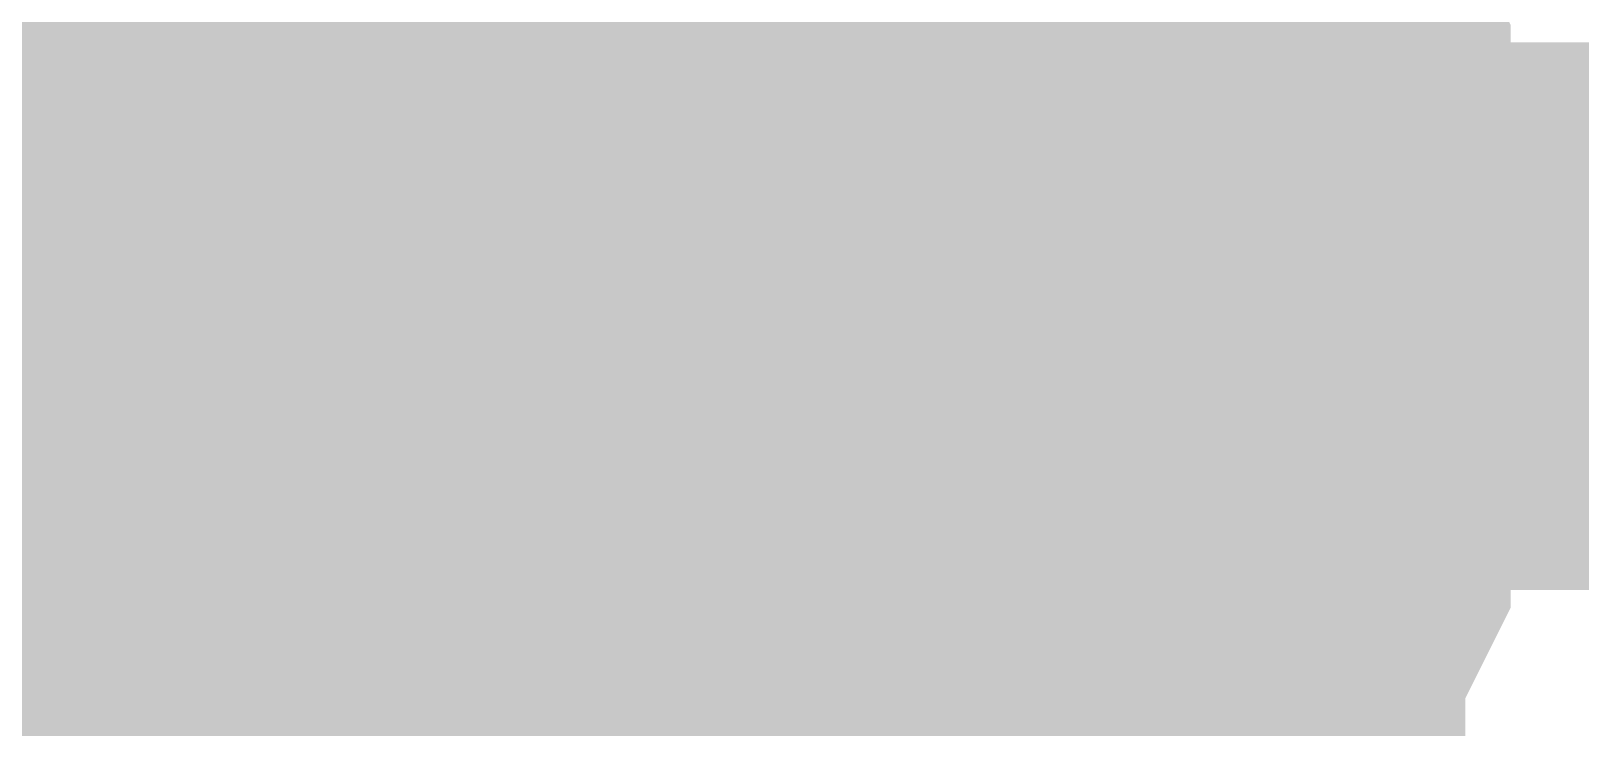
# Model space of a CAD drawing. Header units: inches. Extents: x 0 to 569, y 0 to 432.
# Drawn here: x 124.306 to 125.154, y 180.105 to 180.486 of the extents above; entities that cross this region are included whole.
import ezdxf

# ---------------------------------------------------------------- set-up
doc = ezdxf.new("R2010")
doc.units = ezdxf.units.IN
doc.layers.add('Sheet', color=255, linetype='Continuous')

msp = doc.modelspace()

# ---------------------------------------------------------------- linework, layer by layer
at = {"layer": 'Sheet'}
msp.add_lwpolyline([(124.206, 180.34, 0.508, 0.508, 1), (124.714, 180.34, 0.508, 0.508, 1)], format="xyseb", close=True, dxfattribs=at)
for points in [[(124.8792, 180.64014, 0.29972, 0.29972, 0), (124.8916, 180.61533, 0.29972, 0.29972, 0), (124.904, 180.59053, 0.29972, 0.29972, 0), (124.91641, 180.57812, 0.29972, 0.29972, 0), (124.92881, 180.55332, 0.29972, 0.29972, 0), (124.94121, 180.52852, 0.29972, 0.29972, 0), (124.94121, 180.50371, 0.29972, 0.29972, 0), (124.95361, 180.47891, 0.29972, 0.29972, 0), (124.96602, 180.4541, 0.29972, 0.29972, 0), (124.96602, 180.4293, 0.29972, 0.29972, 0), (124.97842, 180.40449, 0.29972, 0.29972, 0), (124.97842, 180.37969, 0.29972, 0.29972, 0), (124.97842, 180.35488, 0.29972, 0.29972, 0), (124.97842, 180.33008, 0.29972, 0.29972, 0)], [(124.8792, 180.64014, 0.29972, 0.29972, 0), (124.8916, 180.61533, 0.29972, 0.29972, 0), (124.904, 180.59053, 0.29972, 0.29972, 0), (124.91641, 180.57812, 0.29972, 0.29972, 0), (124.92881, 180.55332, 0.29972, 0.29972, 0), (124.94121, 180.52852, 0.29972, 0.29972, 0), (124.94121, 180.50371, 0.29972, 0.29972, 0), (124.95361, 180.47891, 0.29972, 0.29972, 0), (124.96602, 180.4541, 0.29972, 0.29972, 0), (124.96602, 180.4293, 0.29972, 0.29972, 0), (124.97842, 180.40449, 0.29972, 0.29972, 0), (124.97842, 180.37969, 0.29972, 0.29972, 0), (124.97842, 180.35488, 0.29972, 0.29972, 0), (124.97842, 180.33008, 0.29972, 0.29972, 0)], [(124.8792, 180.64014, 0.29972, 0.29972, 0), (124.8916, 180.61533, 0.29972, 0.29972, 0), (124.904, 180.59053, 0.29972, 0.29972, 0), (124.91641, 180.57812, 0.29972, 0.29972, 0), (124.92881, 180.55332, 0.29972, 0.29972, 0), (124.94121, 180.52852, 0.29972, 0.29972, 0), (124.94121, 180.50371, 0.29972, 0.29972, 0), (124.95361, 180.47891, 0.29972, 0.29972, 0), (124.96602, 180.4541, 0.29972, 0.29972, 0), (124.96602, 180.4293, 0.29972, 0.29972, 0), (124.97842, 180.40449, 0.29972, 0.29972, 0), (124.97842, 180.37969, 0.29972, 0.29972, 0), (124.97842, 180.35488, 0.29972, 0.29972, 0), (124.97842, 180.33008, 0.29972, 0.29972, 0)], [(124.8792, 180.64014, 0.29972, 0.29972, 0), (124.8916, 180.61533, 0.29972, 0.29972, 0), (124.904, 180.59053, 0.29972, 0.29972, 0), (124.91641, 180.57812, 0.29972, 0.29972, 0), (124.92881, 180.55332, 0.29972, 0.29972, 0), (124.94121, 180.52852, 0.29972, 0.29972, 0), (124.94121, 180.50371, 0.29972, 0.29972, 0), (124.95361, 180.47891, 0.29972, 0.29972, 0), (124.96602, 180.4541, 0.29972, 0.29972, 0), (124.96602, 180.4293, 0.29972, 0.29972, 0), (124.97842, 180.40449, 0.29972, 0.29972, 0), (124.97842, 180.37969, 0.29972, 0.29972, 0), (124.97842, 180.35488, 0.29972, 0.29972, 0), (124.97842, 180.33008, 0.29972, 0.29972, 0)], [(124.8792, 180.64014, 0.29972, 0.29972, 0), (124.8916, 180.61533, 0.29972, 0.29972, 0), (124.904, 180.59053, 0.29972, 0.29972, 0), (124.91641, 180.57812, 0.29972, 0.29972, 0), (124.92881, 180.55332, 0.29972, 0.29972, 0), (124.94121, 180.52852, 0.29972, 0.29972, 0), (124.94121, 180.50371, 0.29972, 0.29972, 0), (124.95361, 180.47891, 0.29972, 0.29972, 0), (124.96602, 180.4541, 0.29972, 0.29972, 0), (124.96602, 180.4293, 0.29972, 0.29972, 0), (124.97842, 180.40449, 0.29972, 0.29972, 0), (124.97842, 180.37969, 0.29972, 0.29972, 0), (124.97842, 180.35488, 0.29972, 0.29972, 0), (124.97842, 180.33008, 0.29972, 0.29972, 0)], [(124.8792, 180.64014, 0.29972, 0.29972, 0), (124.8916, 180.61533, 0.29972, 0.29972, 0), (124.904, 180.59053, 0.29972, 0.29972, 0), (124.91641, 180.57812, 0.29972, 0.29972, 0), (124.92881, 180.55332, 0.29972, 0.29972, 0), (124.94121, 180.52852, 0.29972, 0.29972, 0), (124.94121, 180.50371, 0.29972, 0.29972, 0), (124.95361, 180.47891, 0.29972, 0.29972, 0), (124.96602, 180.4541, 0.29972, 0.29972, 0), (124.96602, 180.4293, 0.29972, 0.29972, 0), (124.97842, 180.40449, 0.29972, 0.29972, 0), (124.97842, 180.37969, 0.29972, 0.29972, 0), (124.97842, 180.35488, 0.29972, 0.29972, 0), (124.97842, 180.33008, 0.29972, 0.29972, 0)], [(124.8792, 180.64014, 0.29972, 0.29972, 0), (124.8916, 180.61533, 0.29972, 0.29972, 0), (124.904, 180.59053, 0.29972, 0.29972, 0), (124.91641, 180.57812, 0.29972, 0.29972, 0), (124.92881, 180.55332, 0.29972, 0.29972, 0), (124.94121, 180.52852, 0.29972, 0.29972, 0), (124.94121, 180.50371, 0.29972, 0.29972, 0), (124.95361, 180.47891, 0.29972, 0.29972, 0), (124.96602, 180.4541, 0.29972, 0.29972, 0), (124.96602, 180.4293, 0.29972, 0.29972, 0), (124.97842, 180.40449, 0.29972, 0.29972, 0), (124.97842, 180.37969, 0.29972, 0.29972, 0), (124.97842, 180.35488, 0.29972, 0.29972, 0), (124.97842, 180.33008, 0.29972, 0.29972, 0)], [(124.92881, 180.55332, 0.09906, 0.09906, 0), (124.94121, 180.52852, 0.09906, 0.09906, 0), (124.94121, 180.50371, 0.09906, 0.09906, 0), (124.95361, 180.47891, 0.09906, 0.09906, 0), (124.96602, 180.4541, 0.09906, 0.09906, 0), (124.96602, 180.4293, 0.09906, 0.09906, 0), (124.97842, 180.40449, 0.09906, 0.09906, 0), (124.97842, 180.37969, 0.09906, 0.09906, 0), (124.97842, 180.35488, 0.09906, 0.09906, 0), (124.97842, 180.33008, 0.09906, 0.09906, 0)], [(124.92881, 180.55332, 0.09906, 0.09906, 0), (124.94121, 180.52852, 0.09906, 0.09906, 0), (124.94121, 180.50371, 0.09906, 0.09906, 0), (124.95361, 180.47891, 0.09906, 0.09906, 0), (124.96602, 180.4541, 0.09906, 0.09906, 0), (124.96602, 180.4293, 0.09906, 0.09906, 0), (124.97842, 180.40449, 0.09906, 0.09906, 0), (124.97842, 180.37969, 0.09906, 0.09906, 0), (124.97842, 180.35488, 0.09906, 0.09906, 0), (124.97842, 180.33008, 0.09906, 0.09906, 0)], [(124.92881, 180.55332, 0.09906, 0.09906, 0), (124.94121, 180.52852, 0.09906, 0.09906, 0), (124.94121, 180.50371, 0.09906, 0.09906, 0), (124.95361, 180.47891, 0.09906, 0.09906, 0), (124.96602, 180.4541, 0.09906, 0.09906, 0), (124.96602, 180.4293, 0.09906, 0.09906, 0), (124.97842, 180.40449, 0.09906, 0.09906, 0), (124.97842, 180.37969, 0.09906, 0.09906, 0), (124.97842, 180.35488, 0.09906, 0.09906, 0), (124.97842, 180.33008, 0.09906, 0.09906, 0)], [(124.92881, 180.55332, 0.09906, 0.09906, 0), (124.94121, 180.52852, 0.09906, 0.09906, 0), (124.94121, 180.50371, 0.09906, 0.09906, 0), (124.95361, 180.47891, 0.09906, 0.09906, 0), (124.96602, 180.4541, 0.09906, 0.09906, 0), (124.96602, 180.4293, 0.09906, 0.09906, 0), (124.97842, 180.40449, 0.09906, 0.09906, 0), (124.97842, 180.37969, 0.09906, 0.09906, 0), (124.97842, 180.35488, 0.09906, 0.09906, 0), (124.97842, 180.33008, 0.09906, 0.09906, 0)], [(124.92881, 180.55332, 0.09906, 0.09906, 0), (124.94121, 180.52852, 0.09906, 0.09906, 0), (124.94121, 180.50371, 0.09906, 0.09906, 0), (124.95361, 180.47891, 0.09906, 0.09906, 0), (124.96602, 180.4541, 0.09906, 0.09906, 0), (124.96602, 180.4293, 0.09906, 0.09906, 0), (124.97842, 180.40449, 0.09906, 0.09906, 0), (124.97842, 180.37969, 0.09906, 0.09906, 0), (124.97842, 180.35488, 0.09906, 0.09906, 0), (124.97842, 180.33008, 0.09906, 0.09906, 0)], [(124.92881, 180.55332, 0.09906, 0.09906, 0), (124.94121, 180.52852, 0.09906, 0.09906, 0), (124.94121, 180.50371, 0.09906, 0.09906, 0), (124.95361, 180.47891, 0.09906, 0.09906, 0), (124.96602, 180.4541, 0.09906, 0.09906, 0), (124.96602, 180.4293, 0.09906, 0.09906, 0), (124.97842, 180.40449, 0.09906, 0.09906, 0), (124.97842, 180.37969, 0.09906, 0.09906, 0), (124.97842, 180.35488, 0.09906, 0.09906, 0), (124.97842, 180.33008, 0.09906, 0.09906, 0)], [(124.92881, 180.55332, 0.09906, 0.09906, 0), (124.94121, 180.52852, 0.09906, 0.09906, 0), (124.94121, 180.50371, 0.09906, 0.09906, 0), (124.95361, 180.47891, 0.09906, 0.09906, 0), (124.96602, 180.4541, 0.09906, 0.09906, 0), (124.96602, 180.4293, 0.09906, 0.09906, 0), (124.97842, 180.40449, 0.09906, 0.09906, 0), (124.97842, 180.37969, 0.09906, 0.09906, 0), (124.97842, 180.35488, 0.09906, 0.09906, 0), (124.97842, 180.33008, 0.09906, 0.09906, 0)], [(116.84248, 175.25752, 0.29972, 0.29972, 0), (116.84248, 180.33008, 0.29972, 0.29972, 0), (124.46992, 180.33008, 0.29972, 0.29972, 0)], [(124.46992, 177.8, 0.29972, 0.29972, 0), (124.46992, 180.33008, 0.29972, 0.29972, 0)], [(134.62744, 180.33008, 0.29972, 0.29972, 0), (124.46992, 180.33008, 0.29972, 0.29972, 0)], [(124.97842, 180.33008, 0.29972, 0.29972, 0), (124.97842, 180.30527, 0.29972, 0.29972, 0), (124.97842, 180.28047, 0.29972, 0.29972, 0), (124.97842, 180.25566, 0.29972, 0.29972, 0), (124.96602, 180.23086, 0.29972, 0.29972, 0), (124.96602, 180.20605, 0.29972, 0.29972, 0), (124.95361, 180.18125, 0.29972, 0.29972, 0), (124.94121, 180.15645, 0.29972, 0.29972, 0), (124.94121, 180.13164, 0.29972, 0.29972, 0), (124.92881, 180.11924, 0.29972, 0.29972, 0), (124.91641, 180.09443, 0.29972, 0.29972, 0), (124.904, 180.06963, 0.29972, 0.29972, 0), (124.8916, 180.04482, 0.29972, 0.29972, 0), (124.8792, 180.03242, 0.29972, 0.29972, 0), (124.85439, 180.00762, 0.29972, 0.29972, 0), (124.84199, 179.99521, 0.29972, 0.29972, 0), (124.82959, 179.97041, 0.29972, 0.29972, 0), (124.80479, 179.95801, 0.29972, 0.29972, 0), (124.79238, 179.94561, 0.29972, 0.29972, 0)], [(124.97842, 180.33008, 0.29972, 0.29972, 0), (124.97842, 180.30527, 0.29972, 0.29972, 0), (124.97842, 180.28047, 0.29972, 0.29972, 0), (124.97842, 180.25566, 0.29972, 0.29972, 0), (124.96602, 180.23086, 0.29972, 0.29972, 0), (124.96602, 180.20605, 0.29972, 0.29972, 0), (124.95361, 180.18125, 0.29972, 0.29972, 0), (124.94121, 180.15645, 0.29972, 0.29972, 0), (124.94121, 180.13164, 0.29972, 0.29972, 0), (124.92881, 180.11924, 0.29972, 0.29972, 0), (124.91641, 180.09443, 0.29972, 0.29972, 0), (124.904, 180.06963, 0.29972, 0.29972, 0), (124.8916, 180.04482, 0.29972, 0.29972, 0), (124.8792, 180.03242, 0.29972, 0.29972, 0), (124.85439, 180.00762, 0.29972, 0.29972, 0), (124.84199, 179.99521, 0.29972, 0.29972, 0), (124.82959, 179.97041, 0.29972, 0.29972, 0), (124.80479, 179.95801, 0.29972, 0.29972, 0), (124.79238, 179.94561, 0.29972, 0.29972, 0)], [(124.97842, 180.33008, 0.29972, 0.29972, 0), (124.97842, 180.30527, 0.29972, 0.29972, 0), (124.97842, 180.28047, 0.29972, 0.29972, 0), (124.97842, 180.25566, 0.29972, 0.29972, 0), (124.96602, 180.23086, 0.29972, 0.29972, 0), (124.96602, 180.20605, 0.29972, 0.29972, 0), (124.95361, 180.18125, 0.29972, 0.29972, 0), (124.94121, 180.15645, 0.29972, 0.29972, 0), (124.94121, 180.13164, 0.29972, 0.29972, 0), (124.92881, 180.11924, 0.29972, 0.29972, 0), (124.91641, 180.09443, 0.29972, 0.29972, 0), (124.904, 180.06963, 0.29972, 0.29972, 0), (124.8916, 180.04482, 0.29972, 0.29972, 0), (124.8792, 180.03242, 0.29972, 0.29972, 0), (124.85439, 180.00762, 0.29972, 0.29972, 0), (124.84199, 179.99521, 0.29972, 0.29972, 0), (124.82959, 179.97041, 0.29972, 0.29972, 0), (124.80479, 179.95801, 0.29972, 0.29972, 0), (124.79238, 179.94561, 0.29972, 0.29972, 0)], [(124.97842, 180.33008, 0.29972, 0.29972, 0), (124.97842, 180.30527, 0.29972, 0.29972, 0), (124.97842, 180.28047, 0.29972, 0.29972, 0), (124.97842, 180.25566, 0.29972, 0.29972, 0), (124.96602, 180.23086, 0.29972, 0.29972, 0), (124.96602, 180.20605, 0.29972, 0.29972, 0), (124.95361, 180.18125, 0.29972, 0.29972, 0), (124.94121, 180.15645, 0.29972, 0.29972, 0), (124.94121, 180.13164, 0.29972, 0.29972, 0), (124.92881, 180.11924, 0.29972, 0.29972, 0), (124.91641, 180.09443, 0.29972, 0.29972, 0), (124.904, 180.06963, 0.29972, 0.29972, 0), (124.8916, 180.04482, 0.29972, 0.29972, 0), (124.8792, 180.03242, 0.29972, 0.29972, 0), (124.85439, 180.00762, 0.29972, 0.29972, 0), (124.84199, 179.99521, 0.29972, 0.29972, 0), (124.82959, 179.97041, 0.29972, 0.29972, 0), (124.80479, 179.95801, 0.29972, 0.29972, 0), (124.79238, 179.94561, 0.29972, 0.29972, 0)], [(124.97842, 180.33008, 0.29972, 0.29972, 0), (124.97842, 180.30527, 0.29972, 0.29972, 0), (124.97842, 180.28047, 0.29972, 0.29972, 0), (124.97842, 180.25566, 0.29972, 0.29972, 0), (124.96602, 180.23086, 0.29972, 0.29972, 0), (124.96602, 180.20605, 0.29972, 0.29972, 0), (124.95361, 180.18125, 0.29972, 0.29972, 0), (124.94121, 180.15645, 0.29972, 0.29972, 0), (124.94121, 180.13164, 0.29972, 0.29972, 0), (124.92881, 180.11924, 0.29972, 0.29972, 0), (124.91641, 180.09443, 0.29972, 0.29972, 0), (124.904, 180.06963, 0.29972, 0.29972, 0), (124.8916, 180.04482, 0.29972, 0.29972, 0), (124.8792, 180.03242, 0.29972, 0.29972, 0), (124.85439, 180.00762, 0.29972, 0.29972, 0), (124.84199, 179.99521, 0.29972, 0.29972, 0), (124.82959, 179.97041, 0.29972, 0.29972, 0), (124.80479, 179.95801, 0.29972, 0.29972, 0), (124.79238, 179.94561, 0.29972, 0.29972, 0)], [(124.97842, 180.33008, 0.29972, 0.29972, 0), (124.97842, 180.30527, 0.29972, 0.29972, 0), (124.97842, 180.28047, 0.29972, 0.29972, 0), (124.97842, 180.25566, 0.29972, 0.29972, 0), (124.96602, 180.23086, 0.29972, 0.29972, 0), (124.96602, 180.20605, 0.29972, 0.29972, 0), (124.95361, 180.18125, 0.29972, 0.29972, 0), (124.94121, 180.15645, 0.29972, 0.29972, 0), (124.94121, 180.13164, 0.29972, 0.29972, 0), (124.92881, 180.11924, 0.29972, 0.29972, 0), (124.91641, 180.09443, 0.29972, 0.29972, 0), (124.904, 180.06963, 0.29972, 0.29972, 0), (124.8916, 180.04482, 0.29972, 0.29972, 0), (124.8792, 180.03242, 0.29972, 0.29972, 0), (124.85439, 180.00762, 0.29972, 0.29972, 0), (124.84199, 179.99521, 0.29972, 0.29972, 0), (124.82959, 179.97041, 0.29972, 0.29972, 0), (124.80479, 179.95801, 0.29972, 0.29972, 0), (124.79238, 179.94561, 0.29972, 0.29972, 0)], [(124.97842, 180.33008, 0.29972, 0.29972, 0), (124.97842, 180.30527, 0.29972, 0.29972, 0), (124.97842, 180.28047, 0.29972, 0.29972, 0), (124.97842, 180.25566, 0.29972, 0.29972, 0), (124.96602, 180.23086, 0.29972, 0.29972, 0), (124.96602, 180.20605, 0.29972, 0.29972, 0), (124.95361, 180.18125, 0.29972, 0.29972, 0), (124.94121, 180.15645, 0.29972, 0.29972, 0), (124.94121, 180.13164, 0.29972, 0.29972, 0), (124.92881, 180.11924, 0.29972, 0.29972, 0), (124.91641, 180.09443, 0.29972, 0.29972, 0), (124.904, 180.06963, 0.29972, 0.29972, 0), (124.8916, 180.04482, 0.29972, 0.29972, 0), (124.8792, 180.03242, 0.29972, 0.29972, 0), (124.85439, 180.00762, 0.29972, 0.29972, 0), (124.84199, 179.99521, 0.29972, 0.29972, 0), (124.82959, 179.97041, 0.29972, 0.29972, 0), (124.80479, 179.95801, 0.29972, 0.29972, 0), (124.79238, 179.94561, 0.29972, 0.29972, 0)], [(124.97842, 180.33008, 0.29972, 0.29972, 0), (124.97842, 180.33008, 0.29972, 0.29972, 0), (124.97842, 180.33008, 0.29972, 0.29972, 0), (124.97842, 180.33008, 0.29972, 0.29972, 0), (124.97842, 180.33008, 0.29972, 0.29972, 0), (124.97842, 180.33008, 0.29972, 0.29972, 0), (124.97842, 180.33008, 0.29972, 0.29972, 0), (124.97842, 180.33008, 0.29972, 0.29972, 0), (124.97842, 180.33008, 0.29972, 0.29972, 0), (124.97842, 180.33008, 0.29972, 0.29972, 0), (124.97842, 180.33008, 0.29972, 0.29972, 0), (124.97842, 180.33008, 0.29972, 0.29972, 0), (124.97842, 180.33008, 0.29972, 0.29972, 0), (124.97842, 180.33008, 0.29972, 0.29972, 0), (124.97842, 180.33008, 0.29972, 0.29972, 0), (124.97842, 180.33008, 0.29972, 0.29972, 0), (124.97842, 180.33008, 0.29972, 0.29972, 0), (124.97842, 180.33008, 0.29972, 0.29972, 0), (124.97842, 180.33008, 0.29972, 0.29972, 0), (124.97842, 180.33008, 0.29972, 0.29972, 0), (124.97842, 180.33008, 0.29972, 0.29972, 0), (124.97842, 180.33008, 0.29972, 0.29972, 0), (124.97842, 180.33008, 0.29972, 0.29972, 0), (124.97842, 180.33008, 0.29972, 0.29972, 0), (124.97842, 180.33008, 0.29972, 0.29972, 0), (124.97842, 180.33008, 0.29972, 0.29972, 0), (124.97842, 180.33008, 0.29972, 0.29972, 0), (124.97842, 180.33008, 0.29972, 0.29972, 0), (124.97842, 180.33008, 0.29972, 0.29972, 0), (124.97842, 180.33008, 0.29972, 0.29972, 0), (124.97842, 180.33008, 0.29972, 0.29972, 0), (124.97842, 180.33008, 0.29972, 0.29972, 0), (124.97842, 180.33008, 0.29972, 0.29972, 0)], [(124.97842, 180.33008, 0.29972, 0.29972, 0), (124.97842, 180.33008, 0.29972, 0.29972, 0)], [(124.97842, 180.33008, 0.29972, 0.29972, 0), (124.97842, 180.33008, 0.29972, 0.29972, 0), (124.97842, 180.33008, 0.29972, 0.29972, 0), (124.97842, 180.33008, 0.29972, 0.29972, 0), (124.97842, 180.33008, 0.29972, 0.29972, 0), (124.97842, 180.33008, 0.29972, 0.29972, 0), (124.97842, 180.33008, 0.29972, 0.29972, 0), (124.97842, 180.33008, 0.29972, 0.29972, 0), (124.97842, 180.33008, 0.29972, 0.29972, 0), (124.97842, 180.33008, 0.29972, 0.29972, 0), (124.97842, 180.33008, 0.29972, 0.29972, 0), (124.97842, 180.33008, 0.29972, 0.29972, 0), (124.97842, 180.33008, 0.29972, 0.29972, 0), (124.97842, 180.33008, 0.29972, 0.29972, 0), (124.97842, 180.33008, 0.29972, 0.29972, 0), (124.97842, 180.33008, 0.29972, 0.29972, 0), (124.97842, 180.33008, 0.29972, 0.29972, 0), (124.97842, 180.33008, 0.29972, 0.29972, 0), (124.97842, 180.33008, 0.29972, 0.29972, 0), (124.97842, 180.33008, 0.29972, 0.29972, 0), (124.97842, 180.33008, 0.29972, 0.29972, 0), (124.97842, 180.33008, 0.29972, 0.29972, 0), (124.97842, 180.33008, 0.29972, 0.29972, 0), (124.97842, 180.33008, 0.29972, 0.29972, 0), (124.97842, 180.33008, 0.29972, 0.29972, 0), (124.97842, 180.33008, 0.29972, 0.29972, 0), (124.97842, 180.33008, 0.29972, 0.29972, 0), (124.97842, 180.33008, 0.29972, 0.29972, 0), (124.97842, 180.33008, 0.29972, 0.29972, 0), (124.97842, 180.33008, 0.29972, 0.29972, 0), (124.97842, 180.33008, 0.29972, 0.29972, 0), (124.97842, 180.33008, 0.29972, 0.29972, 0), (124.97842, 180.33008, 0.29972, 0.29972, 0)], [(124.97842, 180.33008, 0.29972, 0.29972, 0), (124.97842, 180.33008, 0.29972, 0.29972, 0)], [(124.97842, 180.33008, 0.29972, 0.29972, 0), (124.97842, 180.33008, 0.29972, 0.29972, 0), (124.97842, 180.33008, 0.29972, 0.29972, 0), (124.97842, 180.33008, 0.29972, 0.29972, 0), (124.97842, 180.33008, 0.29972, 0.29972, 0), (124.97842, 180.33008, 0.29972, 0.29972, 0), (124.97842, 180.33008, 0.29972, 0.29972, 0), (124.97842, 180.33008, 0.29972, 0.29972, 0), (124.97842, 180.33008, 0.29972, 0.29972, 0), (124.97842, 180.33008, 0.29972, 0.29972, 0), (124.97842, 180.33008, 0.29972, 0.29972, 0), (124.97842, 180.33008, 0.29972, 0.29972, 0), (124.97842, 180.33008, 0.29972, 0.29972, 0), (124.97842, 180.33008, 0.29972, 0.29972, 0), (124.97842, 180.33008, 0.29972, 0.29972, 0), (124.97842, 180.33008, 0.29972, 0.29972, 0), (124.97842, 180.33008, 0.29972, 0.29972, 0), (124.97842, 180.33008, 0.29972, 0.29972, 0), (124.97842, 180.33008, 0.29972, 0.29972, 0), (124.97842, 180.33008, 0.29972, 0.29972, 0), (124.97842, 180.33008, 0.29972, 0.29972, 0), (124.97842, 180.33008, 0.29972, 0.29972, 0), (124.97842, 180.33008, 0.29972, 0.29972, 0), (124.97842, 180.33008, 0.29972, 0.29972, 0), (124.97842, 180.33008, 0.29972, 0.29972, 0), (124.97842, 180.33008, 0.29972, 0.29972, 0), (124.97842, 180.33008, 0.29972, 0.29972, 0), (124.97842, 180.33008, 0.29972, 0.29972, 0), (124.97842, 180.33008, 0.29972, 0.29972, 0), (124.97842, 180.33008, 0.29972, 0.29972, 0), (124.97842, 180.33008, 0.29972, 0.29972, 0), (124.97842, 180.33008, 0.29972, 0.29972, 0), (124.97842, 180.33008, 0.29972, 0.29972, 0)], [(124.97842, 180.33008, 0.29972, 0.29972, 0), (124.97842, 180.33008, 0.29972, 0.29972, 0)], [(124.97842, 180.33008, 0.29972, 0.29972, 0), (124.97842, 180.33008, 0.29972, 0.29972, 0), (124.97842, 180.33008, 0.29972, 0.29972, 0), (124.97842, 180.33008, 0.29972, 0.29972, 0), (124.97842, 180.33008, 0.29972, 0.29972, 0), (124.97842, 180.33008, 0.29972, 0.29972, 0), (124.97842, 180.33008, 0.29972, 0.29972, 0), (124.97842, 180.33008, 0.29972, 0.29972, 0), (124.97842, 180.33008, 0.29972, 0.29972, 0), (124.97842, 180.33008, 0.29972, 0.29972, 0), (124.97842, 180.33008, 0.29972, 0.29972, 0), (124.97842, 180.33008, 0.29972, 0.29972, 0), (124.97842, 180.33008, 0.29972, 0.29972, 0), (124.97842, 180.33008, 0.29972, 0.29972, 0), (124.97842, 180.33008, 0.29972, 0.29972, 0), (124.97842, 180.33008, 0.29972, 0.29972, 0), (124.97842, 180.33008, 0.29972, 0.29972, 0), (124.97842, 180.33008, 0.29972, 0.29972, 0), (124.97842, 180.33008, 0.29972, 0.29972, 0), (124.97842, 180.33008, 0.29972, 0.29972, 0), (124.97842, 180.33008, 0.29972, 0.29972, 0), (124.97842, 180.33008, 0.29972, 0.29972, 0), (124.97842, 180.33008, 0.29972, 0.29972, 0), (124.97842, 180.33008, 0.29972, 0.29972, 0), (124.97842, 180.33008, 0.29972, 0.29972, 0), (124.97842, 180.33008, 0.29972, 0.29972, 0), (124.97842, 180.33008, 0.29972, 0.29972, 0), (124.97842, 180.33008, 0.29972, 0.29972, 0), (124.97842, 180.33008, 0.29972, 0.29972, 0), (124.97842, 180.33008, 0.29972, 0.29972, 0), (124.97842, 180.33008, 0.29972, 0.29972, 0), (124.97842, 180.33008, 0.29972, 0.29972, 0), (124.97842, 180.33008, 0.29972, 0.29972, 0)], [(124.97842, 180.33008, 0.29972, 0.29972, 0), (124.97842, 180.33008, 0.29972, 0.29972, 0)], [(124.97842, 180.33008, 0.29972, 0.29972, 0), (124.97842, 180.33008, 0.29972, 0.29972, 0), (124.97842, 180.33008, 0.29972, 0.29972, 0), (124.97842, 180.33008, 0.29972, 0.29972, 0), (124.97842, 180.33008, 0.29972, 0.29972, 0), (124.97842, 180.33008, 0.29972, 0.29972, 0), (124.97842, 180.33008, 0.29972, 0.29972, 0), (124.97842, 180.33008, 0.29972, 0.29972, 0), (124.97842, 180.33008, 0.29972, 0.29972, 0), (124.97842, 180.33008, 0.29972, 0.29972, 0), (124.97842, 180.33008, 0.29972, 0.29972, 0), (124.97842, 180.33008, 0.29972, 0.29972, 0), (124.97842, 180.33008, 0.29972, 0.29972, 0), (124.97842, 180.33008, 0.29972, 0.29972, 0), (124.97842, 180.33008, 0.29972, 0.29972, 0), (124.97842, 180.33008, 0.29972, 0.29972, 0), (124.97842, 180.33008, 0.29972, 0.29972, 0), (124.97842, 180.33008, 0.29972, 0.29972, 0), (124.97842, 180.33008, 0.29972, 0.29972, 0), (124.97842, 180.33008, 0.29972, 0.29972, 0), (124.97842, 180.33008, 0.29972, 0.29972, 0), (124.97842, 180.33008, 0.29972, 0.29972, 0), (124.97842, 180.33008, 0.29972, 0.29972, 0), (124.97842, 180.33008, 0.29972, 0.29972, 0), (124.97842, 180.33008, 0.29972, 0.29972, 0), (124.97842, 180.33008, 0.29972, 0.29972, 0), (124.97842, 180.33008, 0.29972, 0.29972, 0), (124.97842, 180.33008, 0.29972, 0.29972, 0), (124.97842, 180.33008, 0.29972, 0.29972, 0), (124.97842, 180.33008, 0.29972, 0.29972, 0), (124.97842, 180.33008, 0.29972, 0.29972, 0), (124.97842, 180.33008, 0.29972, 0.29972, 0), (124.97842, 180.33008, 0.29972, 0.29972, 0)], [(124.97842, 180.33008, 0.29972, 0.29972, 0), (124.97842, 180.33008, 0.29972, 0.29972, 0)], [(124.97842, 180.33008, 0.29972, 0.29972, 0), (124.97842, 180.33008, 0.29972, 0.29972, 0), (124.97842, 180.33008, 0.29972, 0.29972, 0), (124.97842, 180.33008, 0.29972, 0.29972, 0), (124.97842, 180.33008, 0.29972, 0.29972, 0), (124.97842, 180.33008, 0.29972, 0.29972, 0), (124.97842, 180.33008, 0.29972, 0.29972, 0), (124.97842, 180.33008, 0.29972, 0.29972, 0), (124.97842, 180.33008, 0.29972, 0.29972, 0), (124.97842, 180.33008, 0.29972, 0.29972, 0), (124.97842, 180.33008, 0.29972, 0.29972, 0), (124.97842, 180.33008, 0.29972, 0.29972, 0), (124.97842, 180.33008, 0.29972, 0.29972, 0), (124.97842, 180.33008, 0.29972, 0.29972, 0), (124.97842, 180.33008, 0.29972, 0.29972, 0), (124.97842, 180.33008, 0.29972, 0.29972, 0), (124.97842, 180.33008, 0.29972, 0.29972, 0), (124.97842, 180.33008, 0.29972, 0.29972, 0), (124.97842, 180.33008, 0.29972, 0.29972, 0), (124.97842, 180.33008, 0.29972, 0.29972, 0), (124.97842, 180.33008, 0.29972, 0.29972, 0), (124.97842, 180.33008, 0.29972, 0.29972, 0), (124.97842, 180.33008, 0.29972, 0.29972, 0), (124.97842, 180.33008, 0.29972, 0.29972, 0), (124.97842, 180.33008, 0.29972, 0.29972, 0), (124.97842, 180.33008, 0.29972, 0.29972, 0), (124.97842, 180.33008, 0.29972, 0.29972, 0), (124.97842, 180.33008, 0.29972, 0.29972, 0), (124.97842, 180.33008, 0.29972, 0.29972, 0), (124.97842, 180.33008, 0.29972, 0.29972, 0), (124.97842, 180.33008, 0.29972, 0.29972, 0), (124.97842, 180.33008, 0.29972, 0.29972, 0), (124.97842, 180.33008, 0.29972, 0.29972, 0)], [(124.97842, 180.33008, 0.29972, 0.29972, 0), (124.97842, 180.33008, 0.29972, 0.29972, 0)], [(124.97842, 180.33008, 0.29972, 0.29972, 0), (124.97842, 180.33008, 0.29972, 0.29972, 0), (124.97842, 180.33008, 0.29972, 0.29972, 0), (124.97842, 180.33008, 0.29972, 0.29972, 0), (124.97842, 180.33008, 0.29972, 0.29972, 0), (124.97842, 180.33008, 0.29972, 0.29972, 0), (124.97842, 180.33008, 0.29972, 0.29972, 0), (124.97842, 180.33008, 0.29972, 0.29972, 0), (124.97842, 180.33008, 0.29972, 0.29972, 0), (124.97842, 180.33008, 0.29972, 0.29972, 0), (124.97842, 180.33008, 0.29972, 0.29972, 0), (124.97842, 180.33008, 0.29972, 0.29972, 0), (124.97842, 180.33008, 0.29972, 0.29972, 0), (124.97842, 180.33008, 0.29972, 0.29972, 0), (124.97842, 180.33008, 0.29972, 0.29972, 0), (124.97842, 180.33008, 0.29972, 0.29972, 0), (124.97842, 180.33008, 0.29972, 0.29972, 0), (124.97842, 180.33008, 0.29972, 0.29972, 0), (124.97842, 180.33008, 0.29972, 0.29972, 0), (124.97842, 180.33008, 0.29972, 0.29972, 0), (124.97842, 180.33008, 0.29972, 0.29972, 0), (124.97842, 180.33008, 0.29972, 0.29972, 0), (124.97842, 180.33008, 0.29972, 0.29972, 0), (124.97842, 180.33008, 0.29972, 0.29972, 0), (124.97842, 180.33008, 0.29972, 0.29972, 0), (124.97842, 180.33008, 0.29972, 0.29972, 0), (124.97842, 180.33008, 0.29972, 0.29972, 0), (124.97842, 180.33008, 0.29972, 0.29972, 0), (124.97842, 180.33008, 0.29972, 0.29972, 0), (124.97842, 180.33008, 0.29972, 0.29972, 0), (124.97842, 180.33008, 0.29972, 0.29972, 0), (124.97842, 180.33008, 0.29972, 0.29972, 0), (124.97842, 180.33008, 0.29972, 0.29972, 0)], [(124.97842, 180.33008, 0.29972, 0.29972, 0), (124.97842, 180.33008, 0.29972, 0.29972, 0)], [(124.97842, 180.33008, 0.09906, 0.09906, 0), (124.97842, 180.30527, 0.09906, 0.09906, 0), (124.97842, 180.28047, 0.09906, 0.09906, 0), (124.97842, 180.25566, 0.09906, 0.09906, 0), (124.96602, 180.23086, 0.09906, 0.09906, 0), (124.96602, 180.20605, 0.09906, 0.09906, 0), (124.95361, 180.18125, 0.09906, 0.09906, 0), (124.94121, 180.15645, 0.09906, 0.09906, 0), (124.94121, 180.13164, 0.09906, 0.09906, 0), (124.92881, 180.11924, 0.09906, 0.09906, 0), (124.91641, 180.09443, 0.09906, 0.09906, 0), (124.904, 180.06963, 0.09906, 0.09906, 0), (124.8916, 180.04482, 0.09906, 0.09906, 0)], [(124.97842, 180.33008, 0.09906, 0.09906, 0), (124.97842, 180.30527, 0.09906, 0.09906, 0), (124.97842, 180.28047, 0.09906, 0.09906, 0), (124.97842, 180.25566, 0.09906, 0.09906, 0), (124.96602, 180.23086, 0.09906, 0.09906, 0), (124.96602, 180.20605, 0.09906, 0.09906, 0), (124.95361, 180.18125, 0.09906, 0.09906, 0), (124.94121, 180.15645, 0.09906, 0.09906, 0), (124.94121, 180.13164, 0.09906, 0.09906, 0), (124.92881, 180.11924, 0.09906, 0.09906, 0), (124.91641, 180.09443, 0.09906, 0.09906, 0), (124.904, 180.06963, 0.09906, 0.09906, 0), (124.8916, 180.04482, 0.09906, 0.09906, 0)], [(124.97842, 180.33008, 0.09906, 0.09906, 0), (124.97842, 180.30527, 0.09906, 0.09906, 0), (124.97842, 180.28047, 0.09906, 0.09906, 0), (124.97842, 180.25566, 0.09906, 0.09906, 0), (124.96602, 180.23086, 0.09906, 0.09906, 0), (124.96602, 180.20605, 0.09906, 0.09906, 0), (124.95361, 180.18125, 0.09906, 0.09906, 0), (124.94121, 180.15645, 0.09906, 0.09906, 0), (124.94121, 180.13164, 0.09906, 0.09906, 0), (124.92881, 180.11924, 0.09906, 0.09906, 0), (124.91641, 180.09443, 0.09906, 0.09906, 0), (124.904, 180.06963, 0.09906, 0.09906, 0), (124.8916, 180.04482, 0.09906, 0.09906, 0)], [(124.97842, 180.33008, 0.09906, 0.09906, 0), (124.97842, 180.30527, 0.09906, 0.09906, 0), (124.97842, 180.28047, 0.09906, 0.09906, 0), (124.97842, 180.25566, 0.09906, 0.09906, 0), (124.96602, 180.23086, 0.09906, 0.09906, 0), (124.96602, 180.20605, 0.09906, 0.09906, 0), (124.95361, 180.18125, 0.09906, 0.09906, 0), (124.94121, 180.15645, 0.09906, 0.09906, 0), (124.94121, 180.13164, 0.09906, 0.09906, 0), (124.92881, 180.11924, 0.09906, 0.09906, 0), (124.91641, 180.09443, 0.09906, 0.09906, 0), (124.904, 180.06963, 0.09906, 0.09906, 0), (124.8916, 180.04482, 0.09906, 0.09906, 0)], [(124.97842, 180.33008, 0.09906, 0.09906, 0), (124.97842, 180.30527, 0.09906, 0.09906, 0), (124.97842, 180.28047, 0.09906, 0.09906, 0), (124.97842, 180.25566, 0.09906, 0.09906, 0), (124.96602, 180.23086, 0.09906, 0.09906, 0), (124.96602, 180.20605, 0.09906, 0.09906, 0), (124.95361, 180.18125, 0.09906, 0.09906, 0), (124.94121, 180.15645, 0.09906, 0.09906, 0), (124.94121, 180.13164, 0.09906, 0.09906, 0), (124.92881, 180.11924, 0.09906, 0.09906, 0), (124.91641, 180.09443, 0.09906, 0.09906, 0), (124.904, 180.06963, 0.09906, 0.09906, 0), (124.8916, 180.04482, 0.09906, 0.09906, 0)], [(124.97842, 180.33008, 0.09906, 0.09906, 0), (124.97842, 180.30527, 0.09906, 0.09906, 0), (124.97842, 180.28047, 0.09906, 0.09906, 0), (124.97842, 180.25566, 0.09906, 0.09906, 0), (124.96602, 180.23086, 0.09906, 0.09906, 0), (124.96602, 180.20605, 0.09906, 0.09906, 0), (124.95361, 180.18125, 0.09906, 0.09906, 0), (124.94121, 180.15645, 0.09906, 0.09906, 0), (124.94121, 180.13164, 0.09906, 0.09906, 0), (124.92881, 180.11924, 0.09906, 0.09906, 0), (124.91641, 180.09443, 0.09906, 0.09906, 0), (124.904, 180.06963, 0.09906, 0.09906, 0), (124.8916, 180.04482, 0.09906, 0.09906, 0)], [(124.97842, 180.33008, 0.09906, 0.09906, 0), (124.97842, 180.30527, 0.09906, 0.09906, 0), (124.97842, 180.28047, 0.09906, 0.09906, 0), (124.97842, 180.25566, 0.09906, 0.09906, 0), (124.96602, 180.23086, 0.09906, 0.09906, 0), (124.96602, 180.20605, 0.09906, 0.09906, 0), (124.95361, 180.18125, 0.09906, 0.09906, 0), (124.94121, 180.15645, 0.09906, 0.09906, 0), (124.94121, 180.13164, 0.09906, 0.09906, 0), (124.92881, 180.11924, 0.09906, 0.09906, 0), (124.91641, 180.09443, 0.09906, 0.09906, 0), (124.904, 180.06963, 0.09906, 0.09906, 0), (124.8916, 180.04482, 0.09906, 0.09906, 0)], [(124.97842, 180.33008, 0.09906, 0.09906, 0), (124.97842, 180.33008, 0.09906, 0.09906, 0), (124.97842, 180.33008, 0.09906, 0.09906, 0), (124.97842, 180.33008, 0.09906, 0.09906, 0), (124.97842, 180.33008, 0.09906, 0.09906, 0), (124.97842, 180.33008, 0.09906, 0.09906, 0), (124.97842, 180.33008, 0.09906, 0.09906, 0), (124.97842, 180.33008, 0.09906, 0.09906, 0), (124.97842, 180.33008, 0.09906, 0.09906, 0), (124.97842, 180.33008, 0.09906, 0.09906, 0), (124.97842, 180.33008, 0.09906, 0.09906, 0), (124.97842, 180.33008, 0.09906, 0.09906, 0), (124.97842, 180.33008, 0.09906, 0.09906, 0), (124.97842, 180.33008, 0.09906, 0.09906, 0), (124.97842, 180.33008, 0.09906, 0.09906, 0), (124.97842, 180.33008, 0.09906, 0.09906, 0), (124.97842, 180.33008, 0.09906, 0.09906, 0), (124.97842, 180.33008, 0.09906, 0.09906, 0), (124.97842, 180.33008, 0.09906, 0.09906, 0), (124.97842, 180.33008, 0.09906, 0.09906, 0), (124.97842, 180.33008, 0.09906, 0.09906, 0), (124.97842, 180.33008, 0.09906, 0.09906, 0), (124.97842, 180.33008, 0.09906, 0.09906, 0), (124.97842, 180.33008, 0.09906, 0.09906, 0), (124.97842, 180.33008, 0.09906, 0.09906, 0), (124.97842, 180.33008, 0.09906, 0.09906, 0), (124.97842, 180.33008, 0.09906, 0.09906, 0), (124.97842, 180.33008, 0.09906, 0.09906, 0), (124.97842, 180.33008, 0.09906, 0.09906, 0), (124.97842, 180.33008, 0.09906, 0.09906, 0), (124.97842, 180.33008, 0.09906, 0.09906, 0), (124.97842, 180.33008, 0.09906, 0.09906, 0), (124.97842, 180.33008, 0.09906, 0.09906, 0)], [(124.97842, 180.33008, 0.09906, 0.09906, 0), (124.97842, 180.33008, 0.09906, 0.09906, 0)], [(124.97842, 180.33008, 0.09906, 0.09906, 0), (124.97842, 180.33008, 0.09906, 0.09906, 0), (124.97842, 180.33008, 0.09906, 0.09906, 0), (124.97842, 180.33008, 0.09906, 0.09906, 0), (124.97842, 180.33008, 0.09906, 0.09906, 0), (124.97842, 180.33008, 0.09906, 0.09906, 0), (124.97842, 180.33008, 0.09906, 0.09906, 0), (124.97842, 180.33008, 0.09906, 0.09906, 0), (124.97842, 180.33008, 0.09906, 0.09906, 0), (124.97842, 180.33008, 0.09906, 0.09906, 0), (124.97842, 180.33008, 0.09906, 0.09906, 0), (124.97842, 180.33008, 0.09906, 0.09906, 0), (124.97842, 180.33008, 0.09906, 0.09906, 0), (124.97842, 180.33008, 0.09906, 0.09906, 0), (124.97842, 180.33008, 0.09906, 0.09906, 0), (124.97842, 180.33008, 0.09906, 0.09906, 0), (124.97842, 180.33008, 0.09906, 0.09906, 0), (124.97842, 180.33008, 0.09906, 0.09906, 0), (124.97842, 180.33008, 0.09906, 0.09906, 0), (124.97842, 180.33008, 0.09906, 0.09906, 0), (124.97842, 180.33008, 0.09906, 0.09906, 0), (124.97842, 180.33008, 0.09906, 0.09906, 0), (124.97842, 180.33008, 0.09906, 0.09906, 0), (124.97842, 180.33008, 0.09906, 0.09906, 0), (124.97842, 180.33008, 0.09906, 0.09906, 0), (124.97842, 180.33008, 0.09906, 0.09906, 0), (124.97842, 180.33008, 0.09906, 0.09906, 0), (124.97842, 180.33008, 0.09906, 0.09906, 0), (124.97842, 180.33008, 0.09906, 0.09906, 0), (124.97842, 180.33008, 0.09906, 0.09906, 0), (124.97842, 180.33008, 0.09906, 0.09906, 0), (124.97842, 180.33008, 0.09906, 0.09906, 0), (124.97842, 180.33008, 0.09906, 0.09906, 0)], [(124.97842, 180.33008, 0.09906, 0.09906, 0), (124.97842, 180.33008, 0.09906, 0.09906, 0)], [(124.97842, 180.33008, 0.09906, 0.09906, 0), (124.97842, 180.33008, 0.09906, 0.09906, 0), (124.97842, 180.33008, 0.09906, 0.09906, 0), (124.97842, 180.33008, 0.09906, 0.09906, 0), (124.97842, 180.33008, 0.09906, 0.09906, 0), (124.97842, 180.33008, 0.09906, 0.09906, 0), (124.97842, 180.33008, 0.09906, 0.09906, 0), (124.97842, 180.33008, 0.09906, 0.09906, 0), (124.97842, 180.33008, 0.09906, 0.09906, 0), (124.97842, 180.33008, 0.09906, 0.09906, 0), (124.97842, 180.33008, 0.09906, 0.09906, 0), (124.97842, 180.33008, 0.09906, 0.09906, 0), (124.97842, 180.33008, 0.09906, 0.09906, 0), (124.97842, 180.33008, 0.09906, 0.09906, 0), (124.97842, 180.33008, 0.09906, 0.09906, 0), (124.97842, 180.33008, 0.09906, 0.09906, 0), (124.97842, 180.33008, 0.09906, 0.09906, 0), (124.97842, 180.33008, 0.09906, 0.09906, 0), (124.97842, 180.33008, 0.09906, 0.09906, 0), (124.97842, 180.33008, 0.09906, 0.09906, 0), (124.97842, 180.33008, 0.09906, 0.09906, 0), (124.97842, 180.33008, 0.09906, 0.09906, 0), (124.97842, 180.33008, 0.09906, 0.09906, 0), (124.97842, 180.33008, 0.09906, 0.09906, 0), (124.97842, 180.33008, 0.09906, 0.09906, 0), (124.97842, 180.33008, 0.09906, 0.09906, 0), (124.97842, 180.33008, 0.09906, 0.09906, 0), (124.97842, 180.33008, 0.09906, 0.09906, 0), (124.97842, 180.33008, 0.09906, 0.09906, 0), (124.97842, 180.33008, 0.09906, 0.09906, 0), (124.97842, 180.33008, 0.09906, 0.09906, 0), (124.97842, 180.33008, 0.09906, 0.09906, 0), (124.97842, 180.33008, 0.09906, 0.09906, 0)], [(124.97842, 180.33008, 0.09906, 0.09906, 0), (124.97842, 180.33008, 0.09906, 0.09906, 0)], [(124.97842, 180.33008, 0.09906, 0.09906, 0), (124.97842, 180.33008, 0.09906, 0.09906, 0), (124.97842, 180.33008, 0.09906, 0.09906, 0), (124.97842, 180.33008, 0.09906, 0.09906, 0), (124.97842, 180.33008, 0.09906, 0.09906, 0), (124.97842, 180.33008, 0.09906, 0.09906, 0), (124.97842, 180.33008, 0.09906, 0.09906, 0), (124.97842, 180.33008, 0.09906, 0.09906, 0), (124.97842, 180.33008, 0.09906, 0.09906, 0), (124.97842, 180.33008, 0.09906, 0.09906, 0), (124.97842, 180.33008, 0.09906, 0.09906, 0), (124.97842, 180.33008, 0.09906, 0.09906, 0), (124.97842, 180.33008, 0.09906, 0.09906, 0), (124.97842, 180.33008, 0.09906, 0.09906, 0), (124.97842, 180.33008, 0.09906, 0.09906, 0), (124.97842, 180.33008, 0.09906, 0.09906, 0), (124.97842, 180.33008, 0.09906, 0.09906, 0), (124.97842, 180.33008, 0.09906, 0.09906, 0), (124.97842, 180.33008, 0.09906, 0.09906, 0), (124.97842, 180.33008, 0.09906, 0.09906, 0), (124.97842, 180.33008, 0.09906, 0.09906, 0), (124.97842, 180.33008, 0.09906, 0.09906, 0), (124.97842, 180.33008, 0.09906, 0.09906, 0), (124.97842, 180.33008, 0.09906, 0.09906, 0), (124.97842, 180.33008, 0.09906, 0.09906, 0), (124.97842, 180.33008, 0.09906, 0.09906, 0), (124.97842, 180.33008, 0.09906, 0.09906, 0), (124.97842, 180.33008, 0.09906, 0.09906, 0), (124.97842, 180.33008, 0.09906, 0.09906, 0), (124.97842, 180.33008, 0.09906, 0.09906, 0), (124.97842, 180.33008, 0.09906, 0.09906, 0), (124.97842, 180.33008, 0.09906, 0.09906, 0), (124.97842, 180.33008, 0.09906, 0.09906, 0)], [(124.97842, 180.33008, 0.09906, 0.09906, 0), (124.97842, 180.33008, 0.09906, 0.09906, 0)], [(124.97842, 180.33008, 0.09906, 0.09906, 0), (124.97842, 180.33008, 0.09906, 0.09906, 0), (124.97842, 180.33008, 0.09906, 0.09906, 0), (124.97842, 180.33008, 0.09906, 0.09906, 0), (124.97842, 180.33008, 0.09906, 0.09906, 0), (124.97842, 180.33008, 0.09906, 0.09906, 0), (124.97842, 180.33008, 0.09906, 0.09906, 0), (124.97842, 180.33008, 0.09906, 0.09906, 0), (124.97842, 180.33008, 0.09906, 0.09906, 0), (124.97842, 180.33008, 0.09906, 0.09906, 0), (124.97842, 180.33008, 0.09906, 0.09906, 0), (124.97842, 180.33008, 0.09906, 0.09906, 0), (124.97842, 180.33008, 0.09906, 0.09906, 0), (124.97842, 180.33008, 0.09906, 0.09906, 0), (124.97842, 180.33008, 0.09906, 0.09906, 0), (124.97842, 180.33008, 0.09906, 0.09906, 0), (124.97842, 180.33008, 0.09906, 0.09906, 0), (124.97842, 180.33008, 0.09906, 0.09906, 0), (124.97842, 180.33008, 0.09906, 0.09906, 0), (124.97842, 180.33008, 0.09906, 0.09906, 0), (124.97842, 180.33008, 0.09906, 0.09906, 0), (124.97842, 180.33008, 0.09906, 0.09906, 0), (124.97842, 180.33008, 0.09906, 0.09906, 0), (124.97842, 180.33008, 0.09906, 0.09906, 0), (124.97842, 180.33008, 0.09906, 0.09906, 0), (124.97842, 180.33008, 0.09906, 0.09906, 0), (124.97842, 180.33008, 0.09906, 0.09906, 0), (124.97842, 180.33008, 0.09906, 0.09906, 0), (124.97842, 180.33008, 0.09906, 0.09906, 0), (124.97842, 180.33008, 0.09906, 0.09906, 0), (124.97842, 180.33008, 0.09906, 0.09906, 0), (124.97842, 180.33008, 0.09906, 0.09906, 0), (124.97842, 180.33008, 0.09906, 0.09906, 0)], [(124.97842, 180.33008, 0.09906, 0.09906, 0), (124.97842, 180.33008, 0.09906, 0.09906, 0)], [(124.97842, 180.33008, 0.09906, 0.09906, 0), (124.97842, 180.33008, 0.09906, 0.09906, 0), (124.97842, 180.33008, 0.09906, 0.09906, 0), (124.97842, 180.33008, 0.09906, 0.09906, 0), (124.97842, 180.33008, 0.09906, 0.09906, 0), (124.97842, 180.33008, 0.09906, 0.09906, 0), (124.97842, 180.33008, 0.09906, 0.09906, 0), (124.97842, 180.33008, 0.09906, 0.09906, 0), (124.97842, 180.33008, 0.09906, 0.09906, 0), (124.97842, 180.33008, 0.09906, 0.09906, 0), (124.97842, 180.33008, 0.09906, 0.09906, 0), (124.97842, 180.33008, 0.09906, 0.09906, 0), (124.97842, 180.33008, 0.09906, 0.09906, 0), (124.97842, 180.33008, 0.09906, 0.09906, 0), (124.97842, 180.33008, 0.09906, 0.09906, 0), (124.97842, 180.33008, 0.09906, 0.09906, 0), (124.97842, 180.33008, 0.09906, 0.09906, 0), (124.97842, 180.33008, 0.09906, 0.09906, 0), (124.97842, 180.33008, 0.09906, 0.09906, 0), (124.97842, 180.33008, 0.09906, 0.09906, 0), (124.97842, 180.33008, 0.09906, 0.09906, 0), (124.97842, 180.33008, 0.09906, 0.09906, 0), (124.97842, 180.33008, 0.09906, 0.09906, 0), (124.97842, 180.33008, 0.09906, 0.09906, 0), (124.97842, 180.33008, 0.09906, 0.09906, 0), (124.97842, 180.33008, 0.09906, 0.09906, 0), (124.97842, 180.33008, 0.09906, 0.09906, 0), (124.97842, 180.33008, 0.09906, 0.09906, 0), (124.97842, 180.33008, 0.09906, 0.09906, 0), (124.97842, 180.33008, 0.09906, 0.09906, 0), (124.97842, 180.33008, 0.09906, 0.09906, 0), (124.97842, 180.33008, 0.09906, 0.09906, 0), (124.97842, 180.33008, 0.09906, 0.09906, 0)], [(124.97842, 180.33008, 0.09906, 0.09906, 0), (124.97842, 180.33008, 0.09906, 0.09906, 0)], [(124.97842, 180.33008, 0.09906, 0.09906, 0), (124.97842, 180.33008, 0.09906, 0.09906, 0), (124.97842, 180.33008, 0.09906, 0.09906, 0), (124.97842, 180.33008, 0.09906, 0.09906, 0), (124.97842, 180.33008, 0.09906, 0.09906, 0), (124.97842, 180.33008, 0.09906, 0.09906, 0), (124.97842, 180.33008, 0.09906, 0.09906, 0), (124.97842, 180.33008, 0.09906, 0.09906, 0), (124.97842, 180.33008, 0.09906, 0.09906, 0), (124.97842, 180.33008, 0.09906, 0.09906, 0), (124.97842, 180.33008, 0.09906, 0.09906, 0), (124.97842, 180.33008, 0.09906, 0.09906, 0), (124.97842, 180.33008, 0.09906, 0.09906, 0), (124.97842, 180.33008, 0.09906, 0.09906, 0), (124.97842, 180.33008, 0.09906, 0.09906, 0), (124.97842, 180.33008, 0.09906, 0.09906, 0), (124.97842, 180.33008, 0.09906, 0.09906, 0), (124.97842, 180.33008, 0.09906, 0.09906, 0), (124.97842, 180.33008, 0.09906, 0.09906, 0), (124.97842, 180.33008, 0.09906, 0.09906, 0), (124.97842, 180.33008, 0.09906, 0.09906, 0), (124.97842, 180.33008, 0.09906, 0.09906, 0), (124.97842, 180.33008, 0.09906, 0.09906, 0), (124.97842, 180.33008, 0.09906, 0.09906, 0), (124.97842, 180.33008, 0.09906, 0.09906, 0), (124.97842, 180.33008, 0.09906, 0.09906, 0), (124.97842, 180.33008, 0.09906, 0.09906, 0), (124.97842, 180.33008, 0.09906, 0.09906, 0), (124.97842, 180.33008, 0.09906, 0.09906, 0), (124.97842, 180.33008, 0.09906, 0.09906, 0), (124.97842, 180.33008, 0.09906, 0.09906, 0), (124.97842, 180.33008, 0.09906, 0.09906, 0), (124.97842, 180.33008, 0.09906, 0.09906, 0)], [(124.97842, 180.33008, 0.09906, 0.09906, 0), (124.97842, 180.33008, 0.09906, 0.09906, 0)]]:
    msp.add_lwpolyline(points, format="xyseb", dxfattribs=at)

doc.saveas('drawing.dxf')
